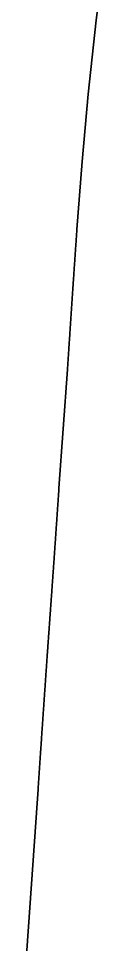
# Model space of a CAD drawing. Header units: inches. Extents: x 130170 to 284068, y 377793 to 804530.
# Drawn here: x 222989.9 to 223017.3, y 522381.3 to 522678.5 of the extents above; entities that cross this region are included whole.
import ezdxf

# ---------------------------------------------------------------- set-up
doc = ezdxf.new("R2010")
doc.units = ezdxf.units.IN
doc.header["$MEASUREMENT"] = 0
doc.layers.add('muni_il', color=7, linetype='Continuous')

msp = doc.modelspace()

# ---------------------------------------------------------------- linework, layer by layer
at = {"layer": 'muni_il'}
for points in [[(222989.86, 522341.41), (222996.19, 522431.2), (222996.21, 522431.48), (222996.22, 522431.68), (222996.24, 522431.88), (222996.25, 522432.08), (222996.26, 522432.28), (222996.28, 522432.48), (222996.29, 522432.68), (222996.3, 522432.88), (222996.32, 522433.07), (222996.33, 522433.27), (222996.34, 522433.47), (222996.36, 522433.67), (222996.37, 522433.87), (222996.38, 522434.07), (222996.4, 522434.27), (222996.41, 522434.47), (222996.42, 522434.67), (222996.44, 522434.87), (222996.45, 522435.07), (222996.46, 522435.27), (222996.48, 522435.47), (222996.49, 522435.67), (222996.5, 522435.87), (222996.52, 522436.07), (222996.53, 522436.27), (222996.54, 522436.47), (222996.56, 522436.67), (222996.57, 522436.87), (222996.58, 522437.07), (222996.6, 522437.27), (222996.61, 522437.46), (222996.63, 522437.66), (222996.64, 522437.86), (222996.65, 522438.06), (222996.67, 522438.26), (222996.68, 522438.46), (222996.69, 522438.66), (222996.71, 522438.86), (222996.72, 522439.06), (222996.73, 522439.26), (222996.75, 522439.46), (222996.76, 522439.66), (222996.77, 522439.86), (222996.79, 522440.06), (222996.8, 522440.26), (222996.81, 522440.46), (222996.83, 522440.66), (222996.84, 522440.86), (222996.86, 522441.06), (222996.87, 522441.26), (222996.88, 522441.46), (222996.9, 522441.66), (222996.91, 522441.85), (222996.92, 522442.05), (222996.94, 522442.25), (222996.95, 522442.45), (222996.96, 522442.65), (222996.98, 522442.85), (222996.99, 522443.05), (222997, 522443.25), (222997.02, 522443.45), (222997.03, 522443.65), (222997.05, 522443.85), (222997.06, 522444.05), (222997.07, 522444.25), (222997.09, 522444.45), (222997.1, 522444.65), (222997.11, 522444.85), (222997.13, 522445.05), (222997.14, 522445.25), (222997.15, 522445.45), (222997.17, 522445.65), (222997.18, 522445.85), (222997.19, 522446.05), (222997.21, 522446.24), (222997.22, 522446.44), (222997.24, 522446.64), (222997.25, 522446.84), (222997.26, 522447.04), (222997.28, 522447.24), (222997.29, 522447.44), (222997.3, 522447.64), (222997.32, 522447.84), (222997.33, 522448.04), (222997.34, 522448.24), (222997.36, 522448.44), (222997.37, 522448.64), (222997.39, 522448.84), (222997.4, 522449.04), (222997.41, 522449.24), (222997.43, 522449.44), (222997.44, 522449.64), (222997.45, 522449.84), (222997.47, 522450.04), (222997.48, 522450.24), (222997.49, 522450.43), (222997.51, 522450.63), (222997.52, 522450.83), (222997.54, 522451.03), (222997.55, 522451.23), (222997.56, 522451.43), (222997.58, 522451.63), (222997.59, 522451.83), (222997.6, 522452.03), (222997.62, 522452.23), (222997.63, 522452.43), (222997.65, 522452.63), (222997.66, 522452.83), (222997.67, 522453.03), (222997.69, 522453.23), (222997.7, 522453.43), (222997.71, 522453.63), (222997.73, 522453.83), (222997.74, 522454.03), (222997.76, 522454.23), (222997.77, 522454.43), (222997.78, 522454.63), (222997.8, 522454.82), (222997.81, 522455.02), (222997.82, 522455.22), (222997.84, 522455.42), (222997.85, 522455.62), (222997.87, 522455.82), (222997.88, 522456.02), (222997.89, 522456.22), (222997.91, 522456.42), (222997.92, 522456.62), (222997.93, 522456.82), (222997.95, 522457.02), (222997.96, 522457.22), (222997.98, 522457.42), (222997.99, 522457.62), (222998, 522457.82), (222998.02, 522458.02), (222998.03, 522458.22), (222998.04, 522458.42), (222998.06, 522458.62), (222998.07, 522458.82), (222998.09, 522459.01), (222998.1, 522459.21), (222998.11, 522459.41), (222998.13, 522459.61), (222998.14, 522459.81), (222998.15, 522460.01), (222998.17, 522460.21), (222998.18, 522460.41), (222998.2, 522460.61), (222998.21, 522460.81), (222998.22, 522461.01), (222998.24, 522461.21), (222998.25, 522461.41), (222998.26, 522461.61), (222998.28, 522461.81), (222998.29, 522462.01), (222998.31, 522462.21), (222998.32, 522462.41), (222998.33, 522462.61), (222998.35, 522462.81), (222998.36, 522463.01), (222998.38, 522463.2), (222998.39, 522463.4), (222998.4, 522463.6), (222998.42, 522463.8), (222998.43, 522464), (222998.44, 522464.2), (222998.46, 522464.4), (222998.47, 522464.6), (222998.49, 522464.8), (222998.5, 522465), (222998.51, 522465.2), (222998.53, 522465.4), (222998.54, 522465.6), (222998.56, 522465.8), (222998.57, 522466), (222998.58, 522466.2), (222998.6, 522466.4), (222998.61, 522466.6), (222998.63, 522466.8), (222998.64, 522467), (222998.65, 522467.2), (222998.67, 522467.39), (222998.68, 522467.59), (222998.69, 522467.79), (222998.71, 522467.99), (222998.72, 522468.19), (222998.74, 522468.39), (222998.75, 522468.59), (222998.76, 522468.79), (222998.78, 522468.99), (222998.79, 522469.19), (222998.81, 522469.39), (222998.82, 522469.59), (222998.83, 522469.79), (222998.85, 522469.99), (222998.86, 522470.19), (222998.88, 522470.39), (222998.89, 522470.59), (222998.9, 522470.79), (222998.92, 522470.99), (222998.93, 522471.19), (222998.95, 522471.38), (222998.96, 522471.58), (222998.97, 522471.78), (222998.99, 522471.98), (222999, 522472.18), (222999.02, 522472.38), (222999.03, 522472.58), (222999.04, 522472.78), (222999.06, 522472.98), (222999.07, 522473.18), (222999.09, 522473.38), (222999.1, 522473.58), (222999.11, 522473.78), (222999.13, 522473.98), (222999.14, 522474.18), (222999.16, 522474.38), (222999.17, 522474.58), (222999.18, 522474.78), (222999.2, 522474.98), (222999.21, 522475.18), (222999.23, 522475.37), (222999.24, 522475.57), (222999.25, 522475.77), (222999.27, 522475.97), (222999.28, 522476.17), (222999.3, 522476.37), (222999.31, 522476.57), (222999.32, 522476.77), (222999.34, 522476.97), (222999.35, 522477.17), (222999.37, 522477.37), (222999.38, 522477.57), (222999.4, 522477.77), (222999.41, 522477.97), (222999.42, 522478.17), (222999.44, 522478.37), (222999.45, 522478.57), (222999.47, 522478.77), (222999.48, 522478.97), (222999.5, 522479.17), (222999.51, 522479.36), (222999.53, 522479.56), (222999.54, 522479.76), (222999.55, 522479.96), (222999.57, 522480.16), (222999.58, 522480.36), (222999.6, 522480.56), (222999.61, 522480.76), (222999.63, 522480.96), (222999.64, 522481.16), (222999.65, 522481.36), (222999.67, 522481.56), (222999.68, 522481.76), (222999.7, 522481.96), (222999.71, 522482.16), (222999.73, 522482.36), (222999.74, 522482.56), (222999.76, 522482.76), (222999.77, 522482.96), (222999.78, 522483.15), (222999.8, 522483.35), (222999.81, 522483.55), (222999.83, 522483.75), (222999.84, 522483.95), (222999.86, 522484.15), (222999.87, 522484.35), (222999.88, 522484.55), (222999.9, 522484.75), (222999.91, 522484.95), (222999.93, 522485.15), (222999.94, 522485.35), (222999.96, 522485.55), (222999.97, 522485.75), (222999.98, 522485.95), (223000, 522486.15), (223000.01, 522486.35), (223000.03, 522486.55), (223000.04, 522486.75), (223000.06, 522486.95), (223000.07, 522487.14), (223000.08, 522487.34), (223000.1, 522487.54), (223000.11, 522487.74), (223000.13, 522487.94), (223000.14, 522488.14), (223000.16, 522488.34), (223000.17, 522488.54), (223000.18, 522488.74), (223000.2, 522488.94), (223000.21, 522489.14), (223000.23, 522489.34), (223000.24, 522489.54), (223000.26, 522489.74), (223000.27, 522489.94), (223000.28, 522490.14), (223000.3, 522490.34), (223000.31, 522490.54), (223000.33, 522490.74), (223000.34, 522490.94), (223000.36, 522491.13), (223000.37, 522491.33), (223000.38, 522491.53), (223000.4, 522491.73), (223000.41, 522491.93), (223000.43, 522492.13), (223000.44, 522492.33), (223000.46, 522492.53), (223000.47, 522492.73), (223000.48, 522492.93), (223000.5, 522493.13), (223000.51, 522493.33), (223000.53, 522493.53), (223000.54, 522493.73), (223000.55, 522493.93), (223000.57, 522494.13), (223000.58, 522494.33), (223000.6, 522494.53), (223000.61, 522494.73), (223000.63, 522494.92), (223000.64, 522495.12), (223000.65, 522495.32), (223000.67, 522495.52), (223000.68, 522495.72), (223000.7, 522495.92), (223000.71, 522496.12), (223000.72, 522496.32), (223000.74, 522496.52), (223000.75, 522496.72), (223000.77, 522496.92), (223000.78, 522497.12), (223000.8, 522497.32), (223000.81, 522497.52), (223000.82, 522497.72), (223000.84, 522497.92), (223000.85, 522498.12), (223000.87, 522498.32), (223000.88, 522498.52), (223000.89, 522498.72), (223000.91, 522498.91), (223000.92, 522499.11), (223000.94, 522499.31), (223000.95, 522499.51), (223000.97, 522499.71), (223000.98, 522499.91), (223000.99, 522500.11), (223001.01, 522500.31), (223001.02, 522500.51), (223001.04, 522500.71), (223001.05, 522500.91), (223001.06, 522501.11), (223001.08, 522501.31), (223001.09, 522501.51), (223001.11, 522501.71), (223001.12, 522501.91), (223001.13, 522502.11), (223001.15, 522502.31), (223001.16, 522502.51), (223001.18, 522502.71), (223001.19, 522502.9), (223001.21, 522503.1), (223001.22, 522503.3), (223001.23, 522503.5), (223001.25, 522503.7), (223001.26, 522503.9), (223001.28, 522504.1), (223001.29, 522504.3), (223001.3, 522504.5), (223001.32, 522504.7), (223001.33, 522504.9), (223001.35, 522505.1), (223001.36, 522505.3), (223001.37, 522505.5), (223001.39, 522505.7), (223001.4, 522505.9), (223001.42, 522506.1), (223001.43, 522506.3), (223001.44, 522506.5), (223001.46, 522506.7), (223001.47, 522506.89), (223001.49, 522507.09), (223001.5, 522507.29), (223001.51, 522507.49), (223001.53, 522507.69), (223001.54, 522507.89), (223001.56, 522508.09), (223001.57, 522508.29), (223001.58, 522508.49), (223001.6, 522508.69), (223001.61, 522508.89), (223001.63, 522509.09), (223001.64, 522509.29), (223001.65, 522509.49), (223001.67, 522509.69), (223001.68, 522509.89), (223001.7, 522510.09), (223001.71, 522510.29), (223001.72, 522510.49), (223001.74, 522510.69), (223001.75, 522510.89), (223001.77, 522511.08), (223001.78, 522511.28), (223001.79, 522511.48), (223001.81, 522511.68), (223001.82, 522511.88), (223001.84, 522512.08), (223001.85, 522512.28), (223001.86, 522512.48), (223001.88, 522512.68), (223001.89, 522512.88), (223001.91, 522513.08), (223001.92, 522513.28), (223001.93, 522513.48), (223001.95, 522513.68), (223001.96, 522513.88), (223001.98, 522514.08), (223001.99, 522514.28), (223002, 522514.48), (223002.02, 522514.68), (223002.03, 522514.88), (223002.04, 522515.07), (223002.06, 522515.27), (223002.07, 522515.47), (223002.09, 522515.67), (223002.1, 522515.87), (223002.11, 522516.07), (223002.13, 522516.27), (223002.14, 522516.47), (223002.16, 522516.67), (223002.17, 522516.87), (223002.18, 522517.07), (223002.2, 522517.27), (223002.21, 522517.47), (223002.23, 522517.67), (223002.24, 522517.87), (223002.25, 522518.07), (223002.27, 522518.27), (223002.28, 522518.47), (223002.29, 522518.67), (223002.31, 522518.87), (223002.32, 522519.07), (223002.34, 522519.26), (223002.35, 522519.46), (223002.36, 522519.66), (223002.38, 522519.86), (223002.39, 522520.06), (223002.41, 522520.26), (223002.42, 522520.46), (223002.43, 522520.66), (223002.45, 522520.86), (223002.46, 522521.06), (223002.47, 522521.26), (223002.49, 522521.46), (223002.5, 522521.66), (223002.52, 522521.86), (223002.53, 522522.06), (223002.54, 522522.26), (223002.56, 522522.46), (223002.57, 522522.66), (223002.59, 522522.86), (223002.6, 522523.06), (223002.61, 522523.26), (223002.63, 522523.45), (223002.64, 522523.65), (223002.65, 522523.85), (223002.67, 522524.05), (223002.68, 522524.25), (223002.7, 522524.45), (223002.71, 522524.65), (223002.72, 522524.85), (223002.74, 522525.05), (223002.75, 522525.25), (223002.76, 522525.45), (223002.78, 522525.65), (223002.79, 522525.85), (223002.81, 522526.05), (223002.82, 522526.25), (223002.83, 522526.45), (223002.85, 522526.65), (223002.86, 522526.85), (223002.87, 522527.05), (223002.89, 522527.25), (223002.9, 522527.45), (223002.93, 522527.81), (223005.66, 522565.87), (223005.68, 522566.13), (223005.69, 522566.33), (223005.71, 522566.53), (223005.72, 522566.73), (223005.73, 522566.93), (223005.74, 522567.13), (223005.76, 522567.33), (223005.77, 522567.53), (223005.78, 522567.73), (223005.8, 522567.93), (223005.81, 522568.13), (223005.82, 522568.33), (223005.84, 522568.53), (223005.85, 522568.73), (223005.86, 522568.93), (223005.88, 522569.13), (223005.89, 522569.32), (223005.9, 522569.52), (223005.92, 522569.72), (223005.93, 522569.92), (223005.94, 522570.12), (223005.96, 522570.32), (223005.97, 522570.52), (223005.98, 522570.72), (223005.99, 522570.92), (223006.01, 522571.12), (223006.02, 522571.32), (223006.03, 522571.52), (223006.05, 522571.72), (223006.06, 522571.92), (223006.07, 522572.12), (223006.09, 522572.32), (223006.1, 522572.52), (223006.11, 522572.72), (223006.13, 522572.92), (223006.14, 522573.12), (223006.15, 522573.32), (223006.17, 522573.52), (223006.18, 522573.72), (223006.19, 522573.91), (223006.21, 522574.11), (223006.22, 522574.31), (223006.23, 522574.51), (223006.25, 522574.71), (223006.26, 522574.91), (223006.27, 522575.11), (223006.29, 522575.31), (223006.3, 522575.51), (223006.31, 522575.71), (223006.33, 522575.91), (223006.34, 522576.11), (223006.35, 522576.31), (223006.37, 522576.51), (223006.38, 522576.71), (223006.39, 522576.91), (223006.41, 522577.11), (223006.42, 522577.31), (223006.43, 522577.51), (223006.45, 522577.71), (223006.46, 522577.91), (223006.47, 522578.11), (223006.49, 522578.31), (223006.5, 522578.5), (223006.51, 522578.7), (223006.53, 522578.9), (223006.54, 522579.1), (223006.55, 522579.3), (223006.57, 522579.5), (223006.58, 522579.7), (223006.59, 522579.9), (223006.61, 522580.1), (223006.62, 522580.3), (223006.63, 522580.5), (223006.65, 522580.7), (223006.66, 522580.9), (223006.67, 522581.1), (223006.69, 522581.3), (223006.7, 522581.5), (223006.71, 522581.7), (223006.73, 522581.9), (223006.74, 522582.1), (223006.75, 522582.3), (223006.77, 522582.5), (223006.78, 522582.7), (223006.79, 522582.89), (223006.81, 522583.09), (223006.82, 522583.29), (223006.83, 522583.49), (223006.85, 522583.69), (223006.86, 522583.89), (223006.87, 522584.09), (223006.89, 522584.29), (223006.9, 522584.49), (223006.91, 522584.69), (223006.93, 522584.89), (223006.94, 522585.09), (223006.95, 522585.29), (223006.97, 522585.49), (223006.98, 522585.69), (223006.99, 522585.89), (223007.01, 522586.09), (223007.02, 522586.29), (223007.03, 522586.49), (223007.05, 522586.69), (223007.06, 522586.89), (223007.07, 522587.09), (223007.09, 522587.29), (223007.1, 522587.48), (223007.11, 522587.68), (223007.13, 522587.88), (223007.14, 522588.08), (223007.15, 522588.28), (223007.17, 522588.48), (223007.18, 522588.68), (223007.2, 522588.88), (223007.21, 522589.08), (223007.22, 522589.28), (223007.24, 522589.48), (223007.25, 522589.68), (223007.26, 522589.88), (223007.28, 522590.08), (223007.29, 522590.28), (223007.3, 522590.48), (223007.32, 522590.68), (223007.33, 522590.88), (223007.34, 522591.08), (223007.36, 522591.28), (223007.37, 522591.48), (223007.38, 522591.68), (223007.4, 522591.87), (223007.41, 522592.07), (223007.42, 522592.27), (223007.44, 522592.47), (223007.45, 522592.67), (223007.47, 522592.87), (223007.48, 522593.07), (223007.49, 522593.27), (223007.51, 522593.47), (223007.52, 522593.67), (223007.53, 522593.87), (223007.55, 522594.07), (223007.56, 522594.27), (223007.57, 522594.47), (223007.59, 522594.67), (223007.6, 522594.87), (223007.61, 522595.07), (223007.63, 522595.27), (223007.64, 522595.47), (223007.66, 522595.67), (223007.67, 522595.87), (223007.68, 522596.06), (223007.7, 522596.26), (223007.71, 522596.46), (223007.72, 522596.66), (223007.74, 522596.86), (223007.75, 522597.06), (223007.76, 522597.26), (223007.78, 522597.46), (223007.79, 522597.66), (223007.81, 522597.86), (223007.82, 522598.06), (223007.83, 522598.26), (223007.85, 522598.46), (223007.86, 522598.66), (223007.87, 522598.86), (223007.89, 522599.06), (223007.9, 522599.26), (223007.91, 522599.46), (223007.93, 522599.66), (223007.94, 522599.86), (223007.96, 522600.06), (223007.97, 522600.26), (223007.98, 522600.45), (223008, 522600.65), (223008.01, 522600.85), (223008.02, 522601.05), (223008.04, 522601.25), (223008.05, 522601.45), (223008.06, 522601.65), (223008.08, 522601.85), (223008.09, 522602.05), (223008.11, 522602.25), (223008.12, 522602.45), (223008.13, 522602.65), (223008.15, 522602.85), (223008.16, 522603.05), (223008.17, 522603.25), (223008.19, 522603.45), (223008.2, 522603.65), (223008.22, 522603.85), (223008.23, 522604.05), (223008.24, 522604.25), (223008.26, 522604.45), (223008.27, 522604.64), (223008.28, 522604.84), (223008.3, 522605.04), (223008.31, 522605.24), (223008.33, 522605.44), (223008.34, 522605.64), (223008.35, 522605.84), (223008.37, 522606.04), (223008.38, 522606.24), (223008.39, 522606.44), (223008.41, 522606.64), (223008.42, 522606.84), (223008.44, 522607.04), (223008.45, 522607.24), (223008.46, 522607.44), (223008.48, 522607.64), (223008.49, 522607.84), (223008.5, 522608.04), (223008.52, 522608.24), (223008.53, 522608.44), (223008.55, 522608.64), (223008.56, 522608.83), (223008.57, 522609.03), (223008.59, 522609.23), (223008.6, 522609.43), (223008.62, 522609.63), (223008.63, 522609.83), (223008.64, 522610.03), (223008.66, 522610.23), (223008.67, 522610.43), (223008.68, 522610.63), (223008.7, 522610.83), (223010.43, 522632.62), (223012.29, 522654.21), (223014.87, 522677.97), (223017.29, 522696.57)], [(223017.29, 522696.57), (223014.87, 522677.97), (223012.29, 522654.21), (223010.43, 522632.62), (223008.7, 522610.83), (223008.68, 522610.63), (223008.67, 522610.43), (223008.66, 522610.23), (223008.64, 522610.03), (223008.63, 522609.83), (223008.62, 522609.63), (223008.6, 522609.43), (223008.59, 522609.23), (223008.57, 522609.03), (223008.56, 522608.83), (223008.55, 522608.64), (223008.53, 522608.44), (223008.52, 522608.24), (223008.5, 522608.04), (223008.49, 522607.84), (223008.48, 522607.64), (223008.46, 522607.44), (223008.45, 522607.24), (223008.44, 522607.04), (223008.42, 522606.84), (223008.41, 522606.64), (223008.39, 522606.44), (223008.38, 522606.24), (223008.37, 522606.04), (223008.35, 522605.84), (223008.34, 522605.64), (223008.33, 522605.44), (223008.31, 522605.24), (223008.3, 522605.04), (223008.28, 522604.84), (223008.27, 522604.64), (223008.26, 522604.45), (223008.24, 522604.25), (223008.23, 522604.05), (223008.22, 522603.85), (223008.2, 522603.65), (223008.19, 522603.45), (223008.17, 522603.25), (223008.16, 522603.05), (223008.15, 522602.85), (223008.13, 522602.65), (223008.12, 522602.45), (223008.11, 522602.25), (223008.09, 522602.05), (223008.08, 522601.85), (223008.06, 522601.65), (223008.05, 522601.45), (223008.04, 522601.25), (223008.02, 522601.05), (223008.01, 522600.85), (223008, 522600.65), (223007.98, 522600.45), (223007.97, 522600.26), (223007.96, 522600.06), (223007.94, 522599.86), (223007.93, 522599.66), (223007.91, 522599.46), (223007.9, 522599.26), (223007.89, 522599.06), (223007.87, 522598.86), (223007.86, 522598.66), (223007.85, 522598.46), (223007.83, 522598.26), (223007.82, 522598.06), (223007.81, 522597.86), (223007.79, 522597.66), (223007.78, 522597.46), (223007.76, 522597.26), (223007.75, 522597.06), (223007.74, 522596.86), (223007.72, 522596.66), (223007.71, 522596.46), (223007.7, 522596.26), (223007.68, 522596.06), (223007.67, 522595.87), (223007.66, 522595.67), (223007.64, 522595.47), (223007.63, 522595.27), (223007.61, 522595.07), (223007.6, 522594.87), (223007.59, 522594.67), (223007.57, 522594.47), (223007.56, 522594.27), (223007.55, 522594.07), (223007.53, 522593.87), (223007.52, 522593.67), (223007.51, 522593.47), (223007.49, 522593.27), (223007.48, 522593.07), (223007.47, 522592.87), (223007.45, 522592.67), (223007.44, 522592.47), (223007.42, 522592.27), (223007.41, 522592.07), (223007.4, 522591.87), (223007.38, 522591.68), (223007.37, 522591.48), (223007.36, 522591.28), (223007.34, 522591.08), (223007.33, 522590.88), (223007.32, 522590.68), (223007.3, 522590.48), (223007.29, 522590.28), (223007.28, 522590.08), (223007.26, 522589.88), (223007.25, 522589.68), (223007.24, 522589.48), (223007.22, 522589.28), (223007.21, 522589.08), (223007.2, 522588.88), (223007.18, 522588.68), (223007.17, 522588.48), (223007.15, 522588.28), (223007.14, 522588.08), (223007.13, 522587.88), (223007.11, 522587.68), (223007.1, 522587.48), (223007.09, 522587.29), (223007.07, 522587.09), (223007.06, 522586.89), (223007.05, 522586.69), (223007.03, 522586.49), (223007.02, 522586.29), (223007.01, 522586.09), (223006.99, 522585.89), (223006.98, 522585.69), (223006.97, 522585.49), (223006.95, 522585.29), (223006.94, 522585.09), (223006.93, 522584.89), (223006.91, 522584.69), (223006.9, 522584.49), (223006.89, 522584.29), (223006.87, 522584.09), (223006.86, 522583.89), (223006.85, 522583.69), (223006.83, 522583.49), (223006.82, 522583.29), (223006.81, 522583.09), (223006.79, 522582.89), (223006.78, 522582.7), (223006.77, 522582.5), (223006.75, 522582.3), (223006.74, 522582.1), (223006.73, 522581.9), (223006.71, 522581.7), (223006.7, 522581.5), (223006.69, 522581.3), (223006.67, 522581.1), (223006.66, 522580.9), (223006.65, 522580.7), (223006.63, 522580.5), (223006.62, 522580.3), (223006.61, 522580.1), (223006.59, 522579.9), (223006.58, 522579.7), (223006.57, 522579.5), (223006.55, 522579.3), (223006.54, 522579.1), (223006.53, 522578.9), (223006.51, 522578.7), (223006.5, 522578.5), (223006.49, 522578.31), (223006.47, 522578.11), (223006.46, 522577.91), (223006.45, 522577.71), (223006.43, 522577.51), (223006.42, 522577.31), (223006.41, 522577.11), (223006.39, 522576.91), (223006.38, 522576.71), (223006.37, 522576.51), (223006.35, 522576.31), (223006.34, 522576.11), (223006.33, 522575.91), (223006.31, 522575.71), (223006.3, 522575.51), (223006.29, 522575.31), (223006.27, 522575.11), (223006.26, 522574.91), (223006.25, 522574.71), (223006.23, 522574.51), (223006.22, 522574.31), (223006.21, 522574.11), (223006.19, 522573.91), (223006.18, 522573.72), (223006.17, 522573.52), (223006.15, 522573.32), (223006.14, 522573.12), (223006.13, 522572.92), (223006.11, 522572.72), (223006.1, 522572.52), (223006.09, 522572.32), (223006.07, 522572.12), (223006.06, 522571.92), (223006.05, 522571.72), (223006.03, 522571.52), (223006.02, 522571.32), (223006.01, 522571.12), (223005.99, 522570.92), (223005.98, 522570.72), (223005.97, 522570.52), (223005.96, 522570.32), (223005.94, 522570.12), (223005.93, 522569.92), (223005.92, 522569.72), (223005.9, 522569.52), (223005.89, 522569.32), (223005.88, 522569.13), (223005.86, 522568.93), (223005.85, 522568.73), (223005.84, 522568.53), (223005.82, 522568.33), (223005.81, 522568.13), (223005.8, 522567.93), (223005.78, 522567.73), (223005.77, 522567.53), (223005.76, 522567.33), (223005.74, 522567.13), (223005.73, 522566.93), (223005.72, 522566.73), (223005.71, 522566.53), (223005.69, 522566.33), (223005.68, 522566.13), (223005.66, 522565.87), (223002.93, 522527.81), (223002.9, 522527.45), (223002.89, 522527.25), (223002.87, 522527.05), (223002.86, 522526.85), (223002.85, 522526.65), (223002.83, 522526.45), (223002.82, 522526.25), (223002.81, 522526.05), (223002.79, 522525.85), (223002.78, 522525.65), (223002.76, 522525.45), (223002.75, 522525.25), (223002.74, 522525.05), (223002.72, 522524.85), (223002.71, 522524.65), (223002.7, 522524.45), (223002.68, 522524.25), (223002.67, 522524.05), (223002.65, 522523.85), (223002.64, 522523.65), (223002.63, 522523.45), (223002.61, 522523.26), (223002.6, 522523.06), (223002.59, 522522.86), (223002.57, 522522.66), (223002.56, 522522.46), (223002.54, 522522.26), (223002.53, 522522.06), (223002.52, 522521.86), (223002.5, 522521.66), (223002.49, 522521.46), (223002.47, 522521.26), (223002.46, 522521.06), (223002.45, 522520.86), (223002.43, 522520.66), (223002.42, 522520.46), (223002.41, 522520.26), (223002.39, 522520.06), (223002.38, 522519.86), (223002.36, 522519.66), (223002.35, 522519.46), (223002.34, 522519.26), (223002.32, 522519.07), (223002.31, 522518.87), (223002.29, 522518.67), (223002.28, 522518.47), (223002.27, 522518.27), (223002.25, 522518.07), (223002.24, 522517.87), (223002.23, 522517.67), (223002.21, 522517.47), (223002.2, 522517.27), (223002.18, 522517.07), (223002.17, 522516.87), (223002.16, 522516.67), (223002.14, 522516.47), (223002.13, 522516.27), (223002.11, 522516.07), (223002.1, 522515.87), (223002.09, 522515.67), (223002.07, 522515.47), (223002.06, 522515.27), (223002.04, 522515.07), (223002.03, 522514.88), (223002.02, 522514.68), (223002, 522514.48), (223001.99, 522514.28), (223001.98, 522514.08), (223001.96, 522513.88), (223001.95, 522513.68), (223001.93, 522513.48), (223001.92, 522513.28), (223001.91, 522513.08), (223001.89, 522512.88), (223001.88, 522512.68), (223001.86, 522512.48), (223001.85, 522512.28), (223001.84, 522512.08), (223001.82, 522511.88), (223001.81, 522511.68), (223001.79, 522511.48), (223001.78, 522511.28), (223001.77, 522511.08), (223001.75, 522510.89), (223001.74, 522510.69), (223001.72, 522510.49), (223001.71, 522510.29), (223001.7, 522510.09), (223001.68, 522509.89), (223001.67, 522509.69), (223001.65, 522509.49), (223001.64, 522509.29), (223001.63, 522509.09), (223001.61, 522508.89), (223001.6, 522508.69), (223001.58, 522508.49), (223001.57, 522508.29), (223001.56, 522508.09), (223001.54, 522507.89), (223001.53, 522507.69), (223001.51, 522507.49), (223001.5, 522507.29), (223001.49, 522507.09), (223001.47, 522506.89), (223001.46, 522506.7), (223001.44, 522506.5), (223001.43, 522506.3), (223001.42, 522506.1), (223001.4, 522505.9), (223001.39, 522505.7), (223001.37, 522505.5), (223001.36, 522505.3), (223001.35, 522505.1), (223001.33, 522504.9), (223001.32, 522504.7), (223001.3, 522504.5), (223001.29, 522504.3), (223001.28, 522504.1), (223001.26, 522503.9), (223001.25, 522503.7), (223001.23, 522503.5), (223001.22, 522503.3), (223001.21, 522503.1), (223001.19, 522502.9), (223001.18, 522502.71), (223001.16, 522502.51), (223001.15, 522502.31), (223001.13, 522502.11), (223001.12, 522501.91), (223001.11, 522501.71), (223001.09, 522501.51), (223001.08, 522501.31), (223001.06, 522501.11), (223001.05, 522500.91), (223001.04, 522500.71), (223001.02, 522500.51), (223001.01, 522500.31), (223000.99, 522500.11), (223000.98, 522499.91), (223000.97, 522499.71), (223000.95, 522499.51), (223000.94, 522499.31), (223000.92, 522499.11), (223000.91, 522498.91), (223000.89, 522498.72), (223000.88, 522498.52), (223000.87, 522498.32), (223000.85, 522498.12), (223000.84, 522497.92), (223000.82, 522497.72), (223000.81, 522497.52), (223000.8, 522497.32), (223000.78, 522497.12), (223000.77, 522496.92), (223000.75, 522496.72), (223000.74, 522496.52), (223000.72, 522496.32), (223000.71, 522496.12), (223000.7, 522495.92), (223000.68, 522495.72), (223000.67, 522495.52), (223000.65, 522495.32), (223000.64, 522495.12), (223000.63, 522494.92), (223000.61, 522494.73), (223000.6, 522494.53), (223000.58, 522494.33), (223000.57, 522494.13), (223000.55, 522493.93), (223000.54, 522493.73), (223000.53, 522493.53), (223000.51, 522493.33), (223000.5, 522493.13), (223000.48, 522492.93), (223000.47, 522492.73), (223000.46, 522492.53), (223000.44, 522492.33), (223000.43, 522492.13), (223000.41, 522491.93), (223000.4, 522491.73), (223000.38, 522491.53), (223000.37, 522491.33), (223000.36, 522491.13), (223000.34, 522490.94), (223000.33, 522490.74), (223000.31, 522490.54), (223000.3, 522490.34), (223000.28, 522490.14), (223000.27, 522489.94), (223000.26, 522489.74), (223000.24, 522489.54), (223000.23, 522489.34), (223000.21, 522489.14), (223000.2, 522488.94), (223000.18, 522488.74), (223000.17, 522488.54), (223000.16, 522488.34), (223000.14, 522488.14), (223000.13, 522487.94), (223000.11, 522487.74), (223000.1, 522487.54), (223000.08, 522487.34), (223000.07, 522487.14), (223000.06, 522486.95), (223000.04, 522486.75), (223000.03, 522486.55), (223000.01, 522486.35), (223000, 522486.15), (222999.98, 522485.95), (222999.97, 522485.75), (222999.96, 522485.55), (222999.94, 522485.35), (222999.93, 522485.15), (222999.91, 522484.95), (222999.9, 522484.75), (222999.88, 522484.55), (222999.87, 522484.35), (222999.86, 522484.15), (222999.84, 522483.95), (222999.83, 522483.75), (222999.81, 522483.55), (222999.8, 522483.35), (222999.78, 522483.15), (222999.77, 522482.96), (222999.76, 522482.76), (222999.74, 522482.56), (222999.73, 522482.36), (222999.71, 522482.16), (222999.7, 522481.96), (222999.68, 522481.76), (222999.67, 522481.56), (222999.65, 522481.36), (222999.64, 522481.16), (222999.63, 522480.96), (222999.61, 522480.76), (222999.6, 522480.56), (222999.58, 522480.36), (222999.57, 522480.16), (222999.55, 522479.96), (222999.54, 522479.76), (222999.53, 522479.56), (222999.51, 522479.36), (222999.5, 522479.17), (222999.48, 522478.97), (222999.47, 522478.77), (222999.45, 522478.57), (222999.44, 522478.37), (222999.42, 522478.17), (222999.41, 522477.97), (222999.4, 522477.77), (222999.38, 522477.57), (222999.37, 522477.37), (222999.35, 522477.17), (222999.34, 522476.97), (222999.32, 522476.77), (222999.31, 522476.57), (222999.3, 522476.37), (222999.28, 522476.17), (222999.27, 522475.97), (222999.25, 522475.77), (222999.24, 522475.57), (222999.23, 522475.37), (222999.21, 522475.18), (222999.2, 522474.98), (222999.18, 522474.78), (222999.17, 522474.58), (222999.16, 522474.38), (222999.14, 522474.18), (222999.13, 522473.98), (222999.11, 522473.78), (222999.1, 522473.58), (222999.09, 522473.38), (222999.07, 522473.18), (222999.06, 522472.98), (222999.04, 522472.78), (222999.03, 522472.58), (222999.02, 522472.38), (222999, 522472.18), (222998.99, 522471.98), (222998.97, 522471.78), (222998.96, 522471.58), (222998.95, 522471.38), (222998.93, 522471.19), (222998.92, 522470.99), (222998.9, 522470.79), (222998.89, 522470.59), (222998.88, 522470.39), (222998.86, 522470.19), (222998.85, 522469.99), (222998.83, 522469.79), (222998.82, 522469.59), (222998.81, 522469.39), (222998.79, 522469.19), (222998.78, 522468.99), (222998.76, 522468.79), (222998.75, 522468.59), (222998.74, 522468.39), (222998.72, 522468.19), (222998.71, 522467.99), (222998.69, 522467.79), (222998.68, 522467.59), (222998.67, 522467.39), (222998.65, 522467.2), (222998.64, 522467), (222998.63, 522466.8), (222998.61, 522466.6), (222998.6, 522466.4), (222998.58, 522466.2), (222998.57, 522466), (222998.56, 522465.8), (222998.54, 522465.6), (222998.53, 522465.4), (222998.51, 522465.2), (222998.5, 522465), (222998.49, 522464.8), (222998.47, 522464.6), (222998.46, 522464.4), (222998.44, 522464.2), (222998.43, 522464), (222998.42, 522463.8), (222998.4, 522463.6), (222998.39, 522463.4), (222998.38, 522463.2), (222998.36, 522463.01), (222998.35, 522462.81), (222998.33, 522462.61), (222998.32, 522462.41), (222998.31, 522462.21), (222998.29, 522462.01), (222998.28, 522461.81), (222998.26, 522461.61), (222998.25, 522461.41), (222998.24, 522461.21), (222998.22, 522461.01), (222998.21, 522460.81), (222998.2, 522460.61), (222998.18, 522460.41), (222998.17, 522460.21), (222998.15, 522460.01), (222998.14, 522459.81), (222998.13, 522459.61), (222998.11, 522459.41), (222998.1, 522459.21), (222998.09, 522459.01), (222998.07, 522458.82), (222998.06, 522458.62), (222998.04, 522458.42), (222998.03, 522458.22), (222998.02, 522458.02), (222998, 522457.82), (222997.99, 522457.62), (222997.98, 522457.42), (222997.96, 522457.22), (222997.95, 522457.02), (222997.93, 522456.82), (222997.92, 522456.62), (222997.91, 522456.42), (222997.89, 522456.22), (222997.88, 522456.02), (222997.87, 522455.82), (222997.85, 522455.62), (222997.84, 522455.42), (222997.82, 522455.22), (222997.81, 522455.02), (222997.8, 522454.82), (222997.78, 522454.63), (222997.77, 522454.43), (222997.76, 522454.23), (222997.74, 522454.03), (222997.73, 522453.83), (222997.71, 522453.63), (222997.7, 522453.43), (222997.69, 522453.23), (222997.67, 522453.03), (222997.66, 522452.83), (222997.65, 522452.63), (222997.63, 522452.43), (222997.62, 522452.23), (222997.6, 522452.03), (222997.59, 522451.83), (222997.58, 522451.63), (222997.56, 522451.43), (222997.55, 522451.23), (222997.54, 522451.03), (222997.52, 522450.83), (222997.51, 522450.63), (222997.49, 522450.43), (222997.48, 522450.24), (222997.47, 522450.04), (222997.45, 522449.84), (222997.44, 522449.64), (222997.43, 522449.44), (222997.41, 522449.24), (222997.4, 522449.04), (222997.39, 522448.84), (222997.37, 522448.64), (222997.36, 522448.44), (222997.34, 522448.24), (222997.33, 522448.04), (222997.32, 522447.84), (222997.3, 522447.64), (222997.29, 522447.44), (222997.28, 522447.24), (222997.26, 522447.04), (222997.25, 522446.84), (222997.24, 522446.64), (222997.22, 522446.44), (222997.21, 522446.24), (222997.19, 522446.05), (222997.18, 522445.85), (222997.17, 522445.65), (222997.15, 522445.45), (222997.14, 522445.25), (222997.13, 522445.05), (222997.11, 522444.85), (222997.1, 522444.65), (222997.09, 522444.45), (222997.07, 522444.25), (222997.06, 522444.05), (222997.05, 522443.85), (222997.03, 522443.65), (222997.02, 522443.45), (222997, 522443.25), (222996.99, 522443.05), (222996.98, 522442.85), (222996.96, 522442.65), (222996.95, 522442.45), (222996.94, 522442.25), (222996.92, 522442.05), (222996.91, 522441.85), (222996.9, 522441.66), (222996.88, 522441.46), (222996.87, 522441.26), (222996.86, 522441.06), (222996.84, 522440.86), (222996.83, 522440.66), (222996.81, 522440.46), (222996.8, 522440.26), (222996.79, 522440.06), (222996.77, 522439.86), (222996.76, 522439.66), (222996.75, 522439.46), (222996.73, 522439.26), (222996.72, 522439.06), (222996.71, 522438.86), (222996.69, 522438.66), (222996.68, 522438.46), (222996.67, 522438.26), (222996.65, 522438.06), (222996.64, 522437.86), (222996.63, 522437.66), (222996.61, 522437.46), (222996.6, 522437.27), (222996.58, 522437.07), (222996.57, 522436.87), (222996.56, 522436.67), (222996.54, 522436.47), (222996.53, 522436.27), (222996.52, 522436.07), (222996.5, 522435.87), (222996.49, 522435.67), (222996.48, 522435.47), (222996.46, 522435.27), (222996.45, 522435.07), (222996.44, 522434.87), (222996.42, 522434.67), (222996.41, 522434.47), (222996.4, 522434.27), (222996.38, 522434.07), (222996.37, 522433.87), (222996.36, 522433.67), (222996.34, 522433.47), (222996.33, 522433.27), (222996.32, 522433.07), (222996.3, 522432.88), (222996.29, 522432.68), (222996.28, 522432.48), (222996.26, 522432.28), (222996.25, 522432.08), (222996.24, 522431.88), (222996.22, 522431.68), (222996.21, 522431.48), (222996.19, 522431.2), (222989.86, 522341.41)]]:
    msp.add_lwpolyline(points, dxfattribs=at)

doc.saveas('drawing.dxf')
